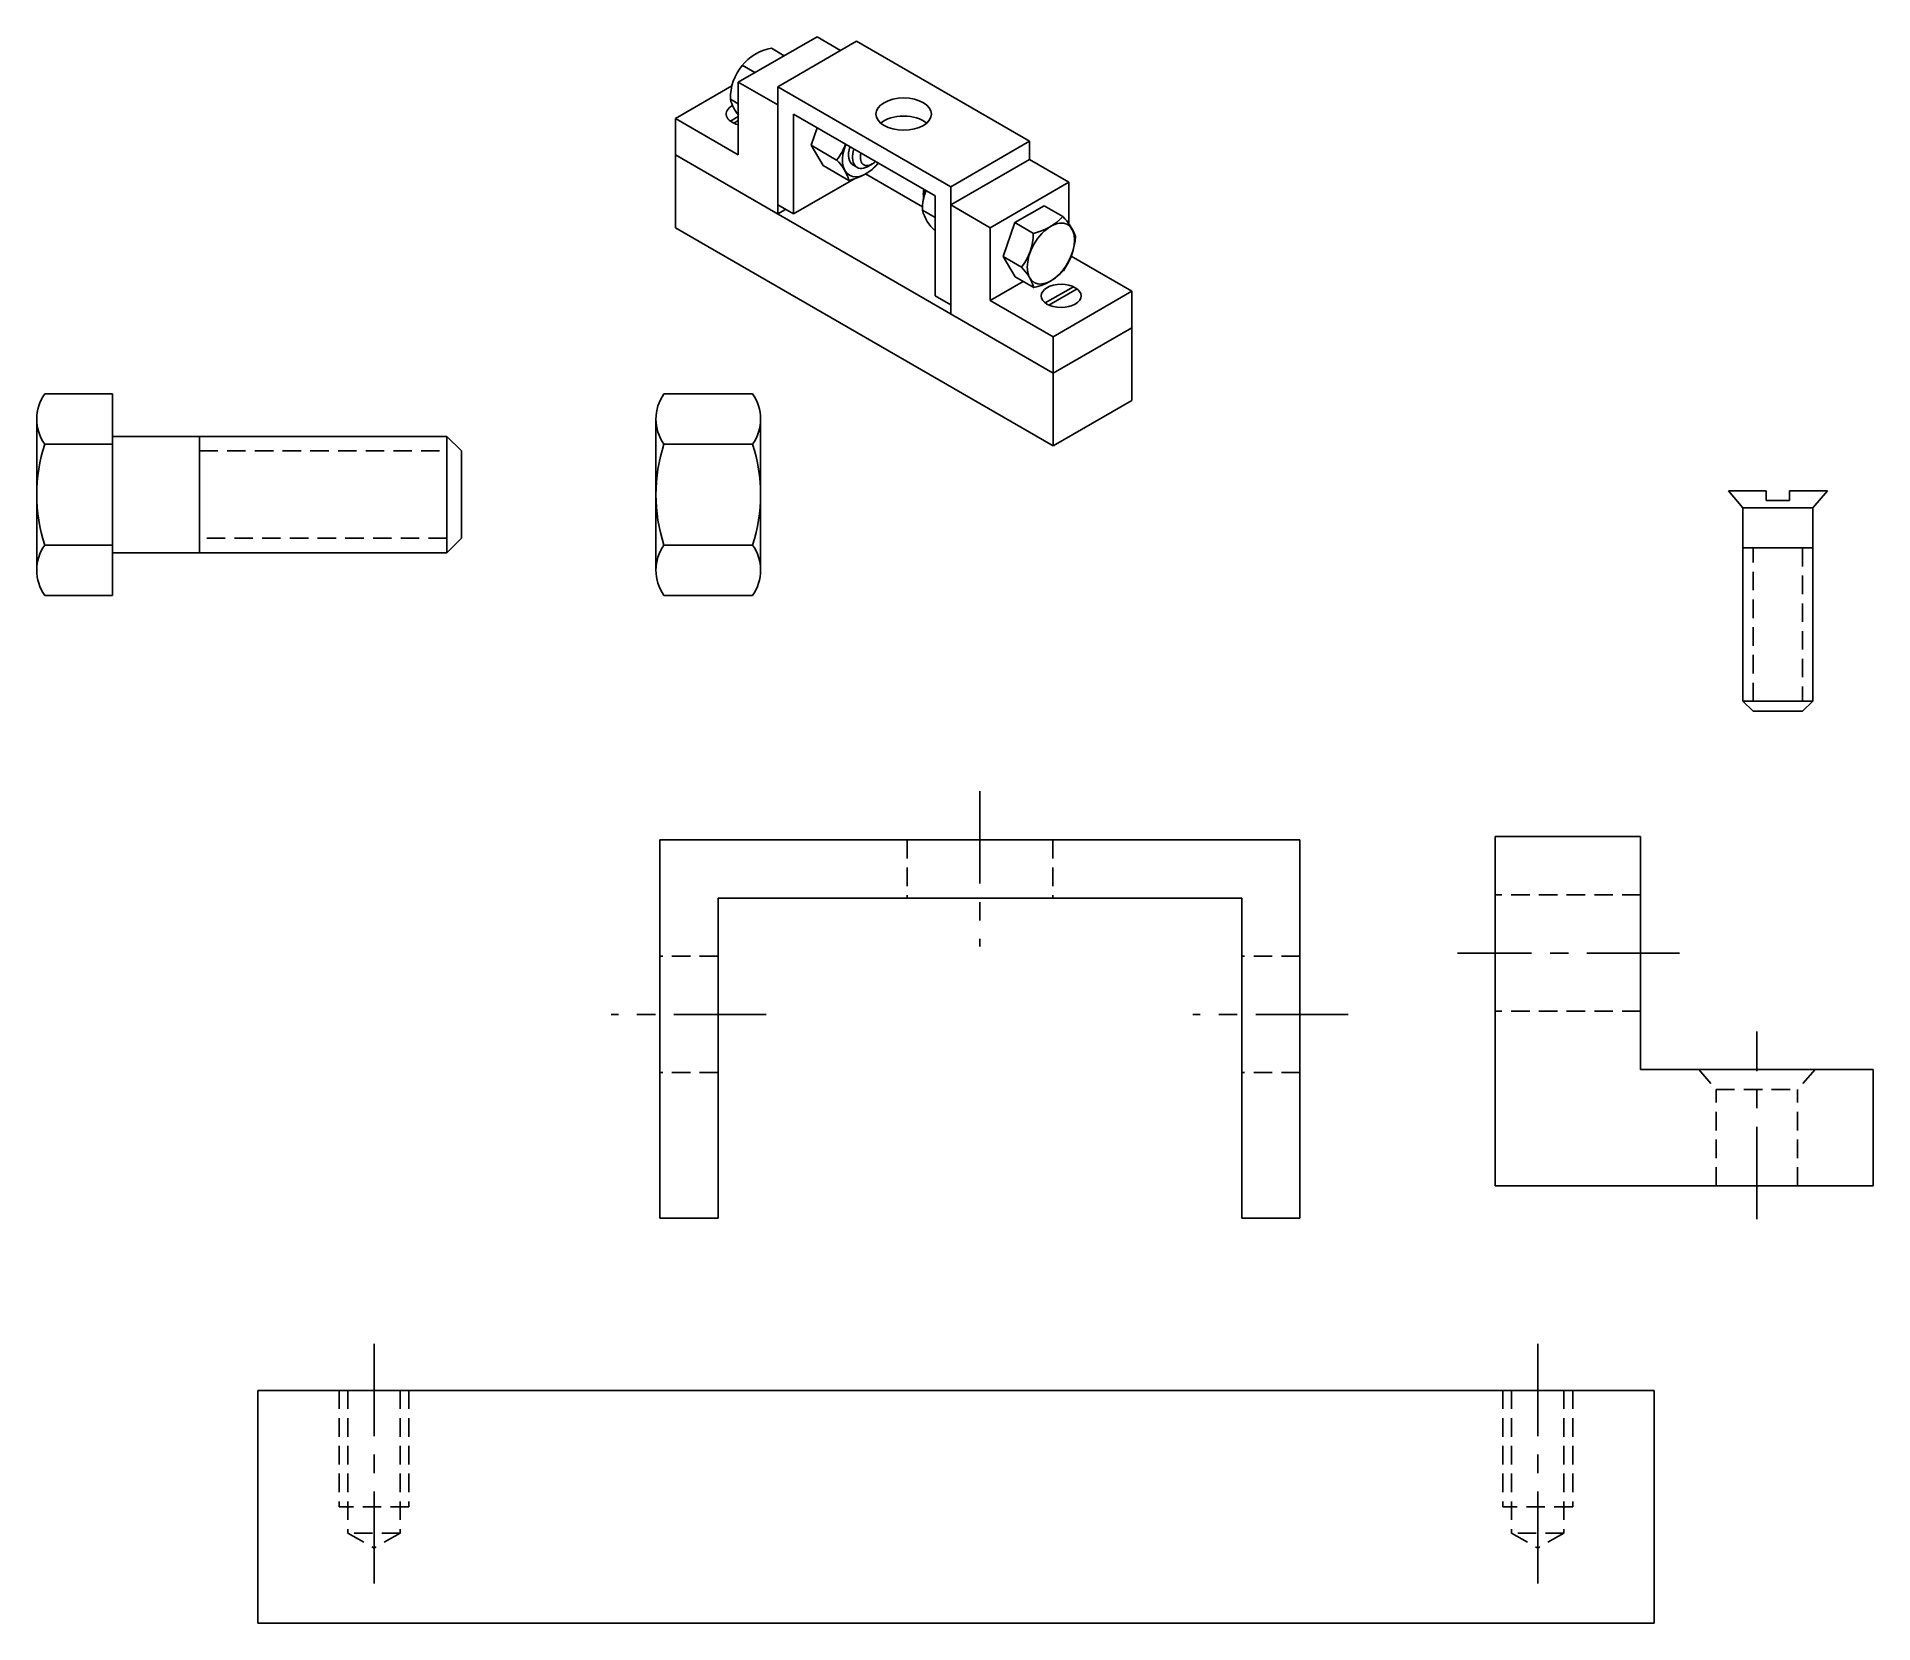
# Model space of a CAD drawing. Header units: millimetres. Extents: x 34 to 350, y 66 to 339.
import ezdxf

# ---------------------------------------------------------------- set-up
doc = ezdxf.new("R2010")
doc.units = ezdxf.units.MM
doc.header["$LTSCALE"] = 0.5
doc.linetypes.add('CENTER', pattern=[50.8, 31.75, -6.35, 6.35, -6.35])
doc.linetypes.add('HIDDEN', pattern=[9.525, 6.35, -3.175])
for name, color, linetype in [('Center', 7, 'CENTER'), ('Hidden', 5, 'HIDDEN'), ('Visible', 1, 'Continuous')]:
    doc.layers.add(name, color=color, linetype=linetype)

msp = doc.modelspace()

# ---------------------------------------------------------------- linework, layer by layer
at = {"layer": 'Center'}
for p, q in [((195.99, 208.97), (195.99, 182.3)), ((316.19, 181.15), (278.06, 181.15)), ((159.26, 170.6), (132.6, 170.6)), ((259.26, 170.6), (232.6, 170.6)), ((329.52, 135.43), (329.52, 167.66)), ((91.86, 114), (91.86, 72.81)), ((291.86, 114), (291.86, 72.81))]:
    msp.add_line(p, q, dxfattribs=at)
at = {"layer": 'Hidden'}
for p, q in [((61.85, 267.43), (104.38, 267.43)), ((104.38, 252.43), (61.85, 252.43)), ((328.88, 224.44), (328.88, 250.77)), ((337.38, 250.77), (337.38, 224.44)), ((183.49, 200.6), (183.49, 190.6)), ((208.49, 200.6), (208.49, 190.6)), ((309.52, 191.15), (284.52, 191.15)), ((150.99, 180.6), (140.99, 180.6)), ((250.99, 180.6), (240.99, 180.6)), ((309.52, 171.15), (284.52, 171.15)), ((319.52, 161.15), (322.52, 157.7)), ((339.52, 161.15), (336.52, 157.7)), ((150.99, 160.6), (140.99, 160.6)), ((250.99, 160.6), (240.99, 160.6)), ((322.52, 141.15), (322.52, 157.7)), ((322.52, 157.7), (336.52, 157.7)), ((336.52, 141.15), (336.52, 157.7)), ((85.86, 105.97), (85.86, 85.97)), ((87.36, 105.97), (87.36, 81.47)), ((96.36, 105.97), (96.36, 81.47)), ((97.86, 105.97), (97.86, 85.97)), ((97.86, 105.97), (97.86, 85.97)), ((97.86, 105.97), (97.86, 85.97)), ((285.86, 105.97), (285.86, 85.97)), ((287.36, 105.97), (287.36, 81.47)), ((296.36, 105.97), (296.36, 81.47)), ((297.86, 105.97), (297.86, 85.97)), ((297.86, 105.97), (297.86, 85.97)), ((297.86, 105.97), (297.86, 85.97)), ((97.86, 85.97), (85.86, 85.97)), ((297.86, 85.97), (285.86, 85.97)), ((96.36, 81.47), (87.36, 81.47)), ((87.36, 81.47), (91.86, 78.87)), ((96.36, 81.47), (91.86, 78.87)), ((287.36, 81.47), (291.86, 78.87)), ((296.36, 81.47), (287.36, 81.47)), ((296.36, 81.47), (291.86, 78.87))]:
    msp.add_line(p, q, dxfattribs=at)
at = {"layer": 'Visible'}
for p, q in [((167.99, 338.62), (154.46, 330.81)), ((161.23, 330.03), (174.76, 337.84)), ((172.05, 336.28), (167.99, 338.62)), ((174.76, 337.84), (204.53, 320.66)), ((162.36, 335.37), (160.15, 336.64)), ((157.31, 332.46), (155.14, 333.71)), ((143.64, 324.56), (153.35, 330.17)), ((154.46, 318.31), (154.46, 330.81)), ((154.46, 330.81), (161.23, 326.91)), ((191, 312.84), (161.23, 330.03)), ((161.23, 309.72), (161.23, 330.03)), ((154.46, 327.1), (153.09, 327.89)), ((161.23, 326.91), (161.23, 308.16)), ((163.93, 325.34), (188.29, 311.28)), ((163.93, 308.16), (163.93, 325.34)), ((143.64, 324.56), (154.46, 318.31)), ((143.64, 318.31), (143.64, 324.56)), ((153.09, 324.13), (154.46, 324.92)), ((153.71, 323.77), (154.46, 324.2)), ((168.01, 322.99), (166.98, 319.97)), ((171.36, 317.43), (166.98, 319.97)), ((169.06, 316.48), (166.98, 319.97)), ((204.53, 320.66), (191, 312.84)), ((204.53, 320.66), (204.53, 317.53)), ((208.59, 280.81), (143.64, 318.31)), ((143.64, 318.31), (143.64, 305.81)), ((173.48, 313.93), (169.06, 316.48)), ((174.93, 316.14), (174.14, 316.6)), ((176.64, 316.28), (177.49, 316.76)), ((191, 309.72), (204.53, 317.53)), ((204.53, 317.53), (211.29, 313.62)), ((174.34, 314.16), (163.93, 308.16)), ((186.11, 309.41), (176.34, 315.06)), ((191, 312.84), (191, 309.72)), ((197.76, 305.81), (211.29, 313.62)), ((211.29, 313.62), (211.29, 306.45)), ((161.23, 309.72), (163.93, 308.16)), ((188.29, 311.28), (188.29, 294.09)), ((191, 309.72), (191, 290.97)), ((197.76, 305.81), (191, 309.72)), ((201.96, 306.68), (207.01, 309.59)), ((210.24, 307.72), (207.01, 309.59)), ((162.58, 308.94), (161.23, 308.16)), ((188.29, 307.57), (186.1, 308.83)), ((201.96, 306.68), (199.96, 300.83)), ((205.17, 304.83), (201.96, 306.68)), ((143.64, 305.81), (208.59, 268.31)), ((197.76, 293.31), (197.76, 305.81)), ((203.13, 299), (199.96, 300.83)), ((202.05, 297.35), (199.96, 300.83)), ((211.65, 300.92), (222.12, 294.87)), ((205.25, 295.5), (202.05, 297.35)), ((188.29, 294.09), (191, 292.53)), ((203.4, 296.57), (197.76, 293.31)), ((207.21, 292.88), (212.04, 295.67)), ((207.84, 292.52), (212.67, 295.31)), ((208.59, 287.06), (222.12, 294.87)), ((222.12, 294.87), (222.12, 288.62)), ((208.59, 287.06), (197.76, 293.31)), ((222.12, 288.62), (208.59, 280.81)), ((222.12, 276.12), (222.12, 288.62)), ((208.59, 280.81), (208.59, 287.06)), ((208.59, 280.81), (208.59, 268.31)), ((35.26, 277.25), (46.88, 277.25)), ((46.88, 277.25), (46.88, 242.61)), ((141.68, 277.25), (156.92, 277.25)), ((208.59, 268.31), (222.12, 276.12)), ((33.88, 272.92), (33.88, 246.94)), ((140.3, 272.92), (140.3, 246.94)), ((158.3, 272.92), (158.3, 246.94)), ((35.26, 268.59), (46.88, 268.59)), ((46.88, 269.93), (104.38, 269.93)), ((46.88, 249.93), (46.88, 269.93)), ((61.85, 269.93), (61.85, 249.93)), ((106.88, 267.43), (104.38, 269.93)), ((104.38, 269.93), (104.38, 249.93)), ((141.68, 268.59), (156.92, 268.59)), ((106.88, 267.43), (106.88, 252.43)), ((324.63, 260.56), (331.13, 260.56)), ((327.13, 257.69), (324.63, 260.56)), ((331.13, 260.56), (331.13, 258.93)), ((331.13, 258.93), (335.13, 258.93)), ((335.13, 260.56), (335.13, 258.93)), ((335.13, 260.56), (341.63, 260.56)), ((339.13, 257.69), (341.63, 260.56)), ((327.13, 224.44), (327.13, 257.69)), ((327.13, 257.69), (339.13, 257.69)), ((339.13, 257.69), (339.13, 224.44)), ((35.26, 251.27), (46.88, 251.27)), ((104.38, 249.93), (46.88, 249.93)), ((106.88, 252.43), (104.38, 249.93)), ((141.68, 251.27), (156.92, 251.27)), ((327.13, 250.77), (339.13, 250.77)), ((35.26, 242.61), (46.88, 242.61)), ((141.68, 242.61), (156.92, 242.61)), ((328.88, 222.69), (327.13, 224.44)), ((339.13, 224.44), (327.13, 224.44)), ((337.38, 222.69), (339.13, 224.44)), ((337.38, 222.69), (328.88, 222.69)), ((140.99, 135.6), (140.99, 200.6)), ((140.99, 200.6), (250.99, 200.6)), ((250.99, 200.6), (250.99, 135.6)), ((284.52, 201.15), (284.52, 141.15)), ((309.52, 201.15), (284.52, 201.15)), ((309.52, 161.15), (309.52, 201.15)), ((240.99, 190.6), (150.99, 190.6)), ((150.99, 190.6), (150.99, 135.6)), ((240.99, 135.6), (240.99, 190.6)), ((349.52, 161.15), (309.52, 161.15)), ((349.52, 141.15), (349.52, 161.15)), ((284.52, 141.15), (349.52, 141.15)), ((150.99, 135.6), (140.99, 135.6)), ((250.99, 135.6), (240.99, 135.6)), ((311.86, 105.97), (71.86, 105.97)), ((71.86, 105.97), (71.86, 65.97)), ((311.86, 65.97), (311.86, 105.97)), ((71.86, 65.97), (311.86, 65.97))]:
    msp.add_line(p, q, dxfattribs=at)
for centre, radius, start, end in [((161.59, 328.46), 8.31, 99.9658, 141.7885), ((161.98, 328.02), 8.89, 140.2289, 180.8384), ((159.78, 329.56), 6.89, 194.0144, 219.5473), ((164.24, 323.2), 9.16, 321.0348, 340.7417), ((165.78, 311.67), 8.03, 16.3964, 45.9238), ((171.34, 323.56), 9.86, 282.5482, 317.0185), ((168.93, 323.55), 11.74, 325.0894, 325.3745), ((194.99, 308.96), 8.89, 158.6746, 180.8384), ((192.79, 310.5), 6.89, 194.0144, 229.2398), ((202.98, 314.56), 9.98, 282.6831, 316.7448), ((203.53, 301.09), 9.44, 19.8691, 44.6264), ((196, 304.76), 9.16, 321.0348, 0.3953), ((200.7, 305.12), 11.74, 325.0894, 355.9996), ((197.55, 293.23), 8.03, 16.3964, 45.9238), ((203.1, 305.13), 9.86, 282.5482, 317.0185), ((41.38, 272.92), 7.5, 144.7356, 215.2644), ((147.8, 272.92), 7.5, 144.7356, 215.2644), ((150.8, 272.92), 7.5, 324.7356, 35.2644), ((62.06, 259.93), 28.17, 162.0925, 197.9075), ((168.48, 259.93), 28.17, 162.0925, 197.9075), ((130.12, 259.93), 28.17, 342.0925, 17.9075), ((41.38, 246.94), 7.5, 144.7356, 215.2644), ((147.8, 246.94), 7.5, 144.7356, 215.2644), ((150.8, 246.94), 7.5, 324.7356, 35.2644)]:
    msp.add_arc(centre, radius, start, end, dxfattribs=at)
for centre, major_axis, start_param, end_param in [((155.81, 325.34), (-3.44, 0), 5.464004, 7.450267), ((182.88, 322.22), (-4.78, 0), 3.742857, 5.681921), ((176.42, 319.79), (-2.87, -4.97), 4.964634, 7.601737), ((176.11, 319.87), (-1.91, -3.31), 5.073756, 6.313627), ((176.79, 319.48), (-1.91, -3.31), 5.073756, 7.013387), ((177.47, 319.09), (-1.44, -2.49), 5.203272, 7.363099), ((188.29, 312.84), (-1.44, -2.49), 5.203272, 5.653048), ((188.97, 312.45), (-1.91, -3.31), 5.073756, 5.570765)]:
    msp.add_ellipse(centre, major_axis=major_axis, ratio=0.57735, start_param=start_param, end_param=end_param, dxfattribs=at)
for centre, major_axis in [((182.88, 325.34), (-4.78, 0)), ((208.18, 301.36), (-2.87, -4.97)), ((209.94, 294.09), (-3.44, 0))]:
    msp.add_ellipse(centre, major_axis=major_axis, ratio=0.57735, dxfattribs=at)

doc.saveas('drawing.dxf')
